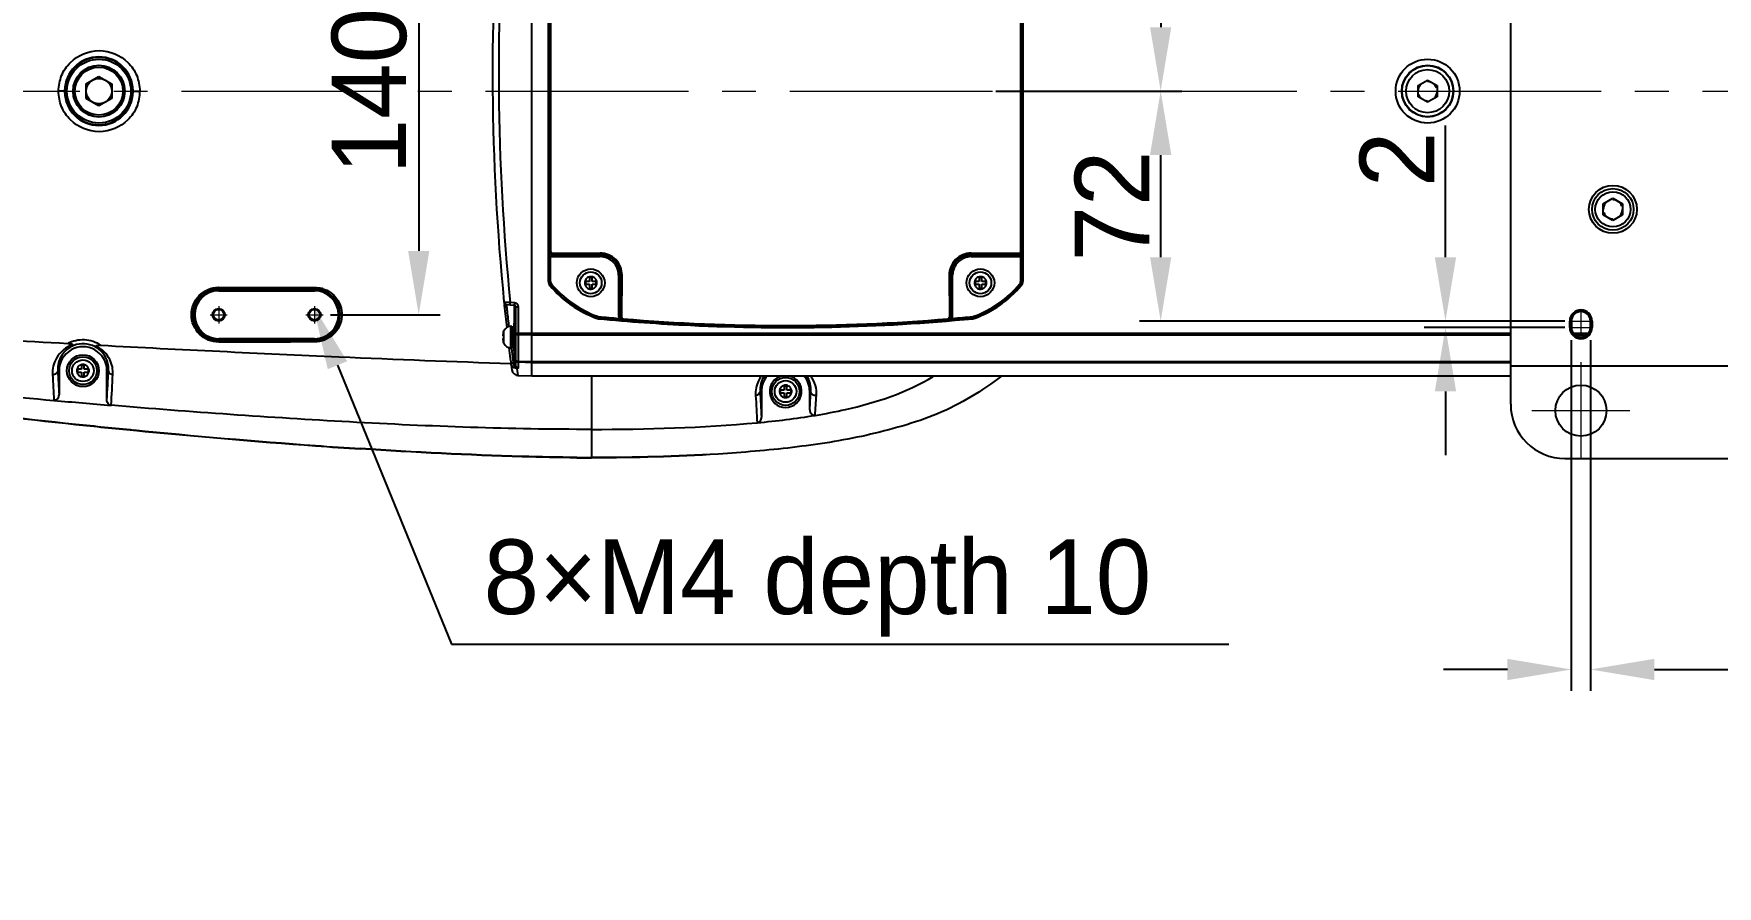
# Model space of a CAD drawing. Header units: millimetres. Extents: x 4086 to 8300, y 123 to 1549.
# Drawn here: x 6761 to 6919.2, y 1192.8 to 1272.9 of the extents above; entities that cross this region are included whole.
import ezdxf
from ezdxf import colors
from ezdxf.entities.mleader import LeaderData, LeaderLine
from ezdxf.math import Vec2, Vec3

# ---------------------------------------------------------------- set-up
doc = ezdxf.new("R2010")
doc.units = ezdxf.units.MM
doc.linetypes.add('CENTER2', pattern=[28.575, 19.05, -3.175, 3.175, -3.175])
doc.layers.add('中心线层', color=7, linetype='CENTER2', lineweight=0)
doc.layers.add('轮廓实线层', color=7, linetype='Continuous', lineweight=30)
doc.layers.add('尺寸标注', color=7, linetype='Continuous')
doc.styles.add('思源黑', font='SourceHanSansCN-Normal.ttf')
doc.dimstyles.new('尺寸标注_3_10比例', dxfattribs={"dimtxt": 7, "dimasz": 6, "dimexe": 2, "dimexo": 1.5, "dimgap": 1, "dimtad": 1, "dimdec": 1, "dimlfac": 3.333333, "dimdsep": 46, "dimtxsty": '思源黑', "dimcen": 0.09, "dimadec": 0, "dimazin": 0, "dimtp": 0.01, "dimtm": 0.01, "dimtfac": 1, "dimtdec": 1, "dimtofl": 0, "dimtmove": 0, "dimatfit": 3, "dimfxl": 0, "dimtolj": 1, "dimarcsym": 0})

# ---------------------------------------------------------------- blocks, each defined once
blk = doc.blocks.new('*D2670')
at = {"layer": 'Defpoints', "color": 0}
for p in [(6787.39, 1288.51), (6787.39, 1246.51), (6797.18, 1246.51)]:
    blk.add_point(p, dxfattribs=at)
at = {"layer": '轮廓实线层', "color": 0, "lineweight": -2}
for p, q in [((6788.89, 1288.51), (6799.18, 1288.51)), ((6797.18, 1282.51), (6797.18, 1252.51)), ((6788.89, 1246.51), (6799.18, 1246.51))]:
    blk.add_line(p, q, dxfattribs=at)
at = {"layer": '轮廓实线层', "color": 0}
for points in [[(6798.18, 1282.51), (6796.18, 1282.51), (6797.18, 1288.51)], [(6796.18, 1252.51), (6798.18, 1252.51), (6797.18, 1246.51)]]:
    blk.add_solid(points, dxfattribs=at)
at = {"layer": '轮廓实线层', "color": 0, "insert": (6792.55, 1267.51), "char_height": 7, "attachment_point": 5, "rotation": 90, "style": '思源黑'}
blk.add_mtext('\\A1;140', dxfattribs=at)
blk = doc.blocks.new('*D2678')
at = {"layer": 'Defpoints', "color": 0}
for p in [(6905.44, 1245.61), (6907.24, 1245.61), (6907.24, 1213.2)]:
    blk.add_point(p, dxfattribs=at)
at = {"layer": '轮廓实线层', "color": 0, "lineweight": -2}
for p, q in [((6905.44, 1244.11), (6905.44, 1211.2)), ((6907.24, 1244.11), (6907.24, 1211.2)), ((6899.44, 1213.2), (6893.44, 1213.2)), ((6913.24, 1213.2), (7063.25, 1213.2))]:
    blk.add_line(p, q, dxfattribs=at)
at = {"layer": '轮廓实线层', "color": 0}
for points in [[(6899.44, 1212.2), (6899.44, 1214.2), (6905.44, 1213.2)], [(6913.24, 1214.2), (6913.24, 1212.2), (6907.24, 1213.2)]]:
    blk.add_solid(points, dxfattribs=at)
at = {"layer": '轮廓实线层', "color": 0, "insert": (6991.25, 1221.3), "char_height": 7, "attachment_point": 5, "style": '思源黑'}
blk.add_mtext('\\A1;\\A1;6{\\H0.7x;\\S+0.018^  0;}{\\C7;Penetration (locating hole})', dxfattribs=at)
blk = doc.blocks.new('*D2679')
at = {"layer": 'Defpoints', "color": 0}
for p in [(6893.62, 1245.31), (6906.34, 1245.91), (6906.34, 1245.31)]:
    blk.add_point(p, dxfattribs=at)
at = {"layer": '轮廓实线层', "color": 0, "lineweight": -2}
for p, q in [((6893.62, 1251.91), (6893.62, 1264.29)), ((6904.84, 1245.91), (6891.62, 1245.91)), ((6904.84, 1245.31), (6891.62, 1245.31)), ((6893.62, 1239.31), (6893.62, 1233.31))]:
    blk.add_line(p, q, dxfattribs=at)
at = {"layer": '轮廓实线层', "color": 0}
for points in [[(6892.62, 1251.91), (6894.62, 1251.91), (6893.62, 1245.91)], [(6894.62, 1239.31), (6892.62, 1239.31), (6893.62, 1245.31)]]:
    blk.add_solid(points, dxfattribs=at)
at = {"layer": '轮廓实线层', "color": 0, "insert": (6889.06, 1261.1), "char_height": 7, "attachment_point": 5, "rotation": 90, "style": '思源黑'}
blk.add_mtext('\\A1;2', dxfattribs=at)
blk = doc.blocks.new('*D2680')
at = {"layer": 'Defpoints', "color": 0}
for p in [(6849.88, 1267.51), (6866.87, 1267.51), (6906.34, 1245.91)]:
    blk.add_point(p, dxfattribs=at)
at = {"layer": '轮廓实线层', "color": 0, "lineweight": -2}
for p, q in [((6851.38, 1267.51), (6868.87, 1267.51)), ((6866.87, 1251.91), (6866.87, 1261.51)), ((6904.84, 1245.91), (6864.87, 1245.91))]:
    blk.add_line(p, q, dxfattribs=at)
at = {"layer": '轮廓实线层', "color": 0}
for points in [[(6867.87, 1261.51), (6865.87, 1261.51), (6866.87, 1267.51)], [(6865.87, 1251.91), (6867.87, 1251.91), (6866.87, 1245.91)]]:
    blk.add_solid(points, dxfattribs=at)
at = {"layer": '轮廓实线层', "color": 0, "insert": (6862.3, 1256.71), "char_height": 7, "attachment_point": 5, "rotation": 90, "style": '思源黑'}
blk.add_mtext('\\A1;72', dxfattribs=at)
blk = doc.blocks.new('*D2681')
at = {"layer": 'Defpoints', "color": 0}
for p in [(6906.34, 1289.41), (6849.88, 1267.51), (6866.87, 1267.51)]:
    blk.add_point(p, dxfattribs=at)
at = {"layer": '轮廓实线层', "color": 0, "lineweight": -2}
for p, q in [((6866.87, 1289.41), (6866.87, 1327.16)), ((6904.84, 1289.41), (6864.87, 1289.41)), ((6866.87, 1283.41), (6866.87, 1273.51)), ((6851.38, 1267.51), (6868.87, 1267.51))]:
    blk.add_line(p, q, dxfattribs=at)
at = {"layer": '轮廓实线层', "color": 0}
for points in [[(6867.87, 1283.41), (6865.87, 1283.41), (6866.87, 1289.41)], [(6865.87, 1273.51), (6867.87, 1273.51), (6866.87, 1267.51)]]:
    blk.add_solid(points, dxfattribs=at)
at = {"layer": '轮廓实线层', "color": 0, "insert": (6859.91, 1313.29), "char_height": 7, "attachment_point": 5, "rotation": 90, "style": '思源黑'}
blk.add_mtext('\\A1;73{\\A1;{\\H0.7x;\\S+0.02^  0;}}', dxfattribs=at)

msp = doc.modelspace()

# ---------------------------------------------------------------- linework, layer by layer
for p, q in [((6899.744, 1238.108), (6899.744, 1296.908)), ((6807.794, 1240.767), (6807.794, 1294.248)), ((6809.369, 1249.643), (6809.369, 1285.372)), ((6853.919, 1285.372), (6853.919, 1249.643)), ((6809.586, 1252.415), (6809.586, 1282.6)), ((6853.702, 1282.6), (6853.702, 1252.415)), ((6765.944, 1268.201), (6767.144, 1268.893)), ((6767.144, 1268.893), (6768.344, 1268.201)), ((6891.044, 1268.027), (6891.944, 1268.547)), ((6891.944, 1268.547), (6892.844, 1268.027)), ((6763.92, 1267.508), (6763.351, 1267.508)), ((6765.944, 1266.815), (6765.944, 1268.201)), ((6767.144, 1266.122), (6765.944, 1266.815)), ((6768.344, 1266.815), (6767.144, 1266.122)), ((6768.344, 1268.201), (6768.344, 1266.815)), ((6770.355, 1267.508), (6770.979, 1267.508)), ((6891.044, 1266.988), (6891.044, 1268.027)), ((6891.944, 1266.468), (6891.044, 1266.988)), ((6892.844, 1266.988), (6891.944, 1266.468)), ((6892.844, 1268.027), (6892.844, 1266.988)), ((6908.444, 1256.927), (6909.344, 1257.447)), ((6909.344, 1257.447), (6910.244, 1256.927)), ((6908.444, 1255.888), (6908.444, 1256.927)), ((6909.344, 1255.368), (6908.444, 1255.888)), ((6910.244, 1255.888), (6909.344, 1255.368)), ((6910.244, 1256.927), (6910.244, 1255.888)), ((6809.416, 1251.941), (6809.416, 1249.643)), ((6809.572, 1251.941), (6809.416, 1251.941)), ((6809.426, 1252.396), (6809.436, 1252.422)), ((6809.572, 1251.941), (6814.226, 1251.965)), ((6809.572, 1249.643), (6809.572, 1251.941)), ((6809.727, 1252.097), (6814.225, 1252.12)), ((6814.224, 1252.288), (6809.736, 1252.264)), ((6809.737, 1252.122), (6809.736, 1252.264)), ((6814.225, 1252.145), (6809.737, 1252.122)), ((6814.226, 1251.965), (6814.224, 1252.288)), ((6849.061, 1251.965), (6849.063, 1252.288)), ((6849.061, 1251.965), (6853.716, 1251.941)), ((6853.551, 1252.122), (6849.062, 1252.145)), ((6849.062, 1252.12), (6853.561, 1252.097)), ((6853.552, 1252.264), (6849.063, 1252.288)), ((6853.551, 1252.122), (6853.552, 1252.264)), ((6853.569, 1252.093), (6853.561, 1252.097)), ((6853.716, 1251.941), (6853.716, 1249.643)), ((6853.872, 1251.941), (6853.716, 1251.941)), ((6853.862, 1252.396), (6853.852, 1252.422)), ((6853.864, 1252.387), (6853.862, 1252.396)), ((6853.872, 1249.643), (6853.872, 1251.941)), ((6809.572, 1249.643), (6809.369, 1249.643)), ((6809.507, 1249.26), (6809.663, 1249.39)), ((6812.834, 1249.635), (6812.834, 1249.38)), ((6813.216, 1249.635), (6812.834, 1249.635)), ((6812.834, 1249.38), (6813.216, 1249.38)), ((6813.216, 1250.018), (6813.216, 1249.635)), ((6813.471, 1250.018), (6813.216, 1250.018)), ((6813.216, 1249.38), (6813.216, 1248.998)), ((6813.471, 1249.635), (6813.471, 1250.018)), ((6813.854, 1249.635), (6813.471, 1249.635)), ((6813.471, 1248.998), (6813.471, 1249.38)), ((6813.471, 1249.38), (6813.854, 1249.38)), ((6813.854, 1249.38), (6813.854, 1249.635)), ((6815.96, 1250.24), (6815.96, 1246.846)), ((6815.96, 1250.24), (6816.131, 1250.24)), ((6816.115, 1246.846), (6816.115, 1250.24)), ((6816.262, 1246.278), (6816.281, 1250.232)), ((6847.006, 1250.232), (6847.025, 1246.278)), ((6847.156, 1250.24), (6847.327, 1250.24)), ((6847.172, 1250.24), (6847.172, 1246.846)), ((6847.327, 1246.846), (6847.327, 1250.24)), ((6849.434, 1249.635), (6849.434, 1249.38)), ((6849.816, 1249.635), (6849.434, 1249.635)), ((6849.434, 1249.38), (6849.816, 1249.38)), ((6849.816, 1250.018), (6849.816, 1249.635)), ((6850.071, 1250.018), (6849.816, 1250.018)), ((6849.816, 1249.38), (6849.816, 1248.998)), ((6850.071, 1249.635), (6850.071, 1250.018)), ((6850.454, 1249.635), (6850.071, 1249.635)), ((6850.071, 1248.998), (6850.071, 1249.38)), ((6850.071, 1249.38), (6850.454, 1249.38)), ((6850.454, 1249.38), (6850.454, 1249.635)), ((6853.781, 1249.26), (6853.624, 1249.39)), ((6853.919, 1249.643), (6853.716, 1249.643)), ((6778.394, 1248.763), (6778.394, 1248.913)), ((6778.394, 1248.913), (6787.394, 1248.913)), ((6778.394, 1248.763), (6787.394, 1248.763)), ((6787.394, 1248.913), (6787.394, 1248.763)), ((6805.192, 1247.698), (6805.189, 1247.728)), ((6813.216, 1248.998), (6813.471, 1248.998)), ((6849.816, 1248.998), (6850.071, 1248.998)), ((6805.365, 1247.697), (6805.553, 1247.694)), ((6805.41, 1247.483), (6806.157, 1247.418)), ((6805.41, 1247.483), (6805.424, 1247.363)), ((6805.424, 1247.363), (6805.44, 1247.216)), ((6805.553, 1247.694), (6805.775, 1247.691)), ((6805.775, 1247.691), (6806.169, 1247.657)), ((6806.157, 1247.418), (6806.157, 1245.713)), ((6806.294, 1241.746), (6806.294, 1247.268)), ((6806.294, 1247.268), (6806.525, 1247.268)), ((6806.525, 1247.268), (6806.525, 1241.509)), ((6813.911, 1246.174), (6813.979, 1246.365)), ((6814.075, 1246.344), (6814.056, 1246.141)), ((6816.115, 1246.846), (6815.96, 1246.846)), ((6815.962, 1246.285), (6816.115, 1246.286)), ((6815.977, 1246.171), (6816.125, 1246.21)), ((6847.162, 1246.21), (6847.31, 1246.17)), ((6847.327, 1246.846), (6847.172, 1246.846)), ((6847.325, 1246.285), (6847.172, 1246.286)), ((6849.232, 1246.141), (6849.212, 1246.344)), ((6849.377, 1246.174), (6849.308, 1246.365)), ((6805.15, 1244.918), (6805.176, 1244.985)), ((6805.156, 1244.918), (6805.151, 1244.918)), ((6805.176, 1244.981), (6805.176, 1244.985)), ((6805.176, 1243.831), (6805.176, 1244.981)), ((6805.841, 1243.388), (6805.841, 1245.428)), ((6805.841, 1245.428), (6805.931, 1245.428)), ((6805.931, 1245.428), (6805.931, 1243.388)), ((6805.931, 1245.192), (6806.144, 1245.192)), ((6806.144, 1245.713), (6806.294, 1245.713)), ((6806.144, 1243.103), (6806.144, 1245.712)), ((6899.744, 1244.76), (6806.294, 1244.76)), ((6807.794, 1244.606), (6806.525, 1244.629)), ((6899.744, 1244.606), (6807.794, 1244.606)), ((6816.365, 1245.981), (6816.386, 1245.988)), ((6846.901, 1245.988), (6846.922, 1245.981)), ((6905.294, 1245.308), (6905.294, 1245.908)), ((6905.444, 1245.908), (6905.444, 1245.308)), ((6907.039, 1244.76), (6905.649, 1244.76)), ((6906.884, 1244.606), (6905.804, 1244.606)), ((6907.244, 1245.308), (6907.244, 1245.908)), ((6907.394, 1245.908), (6907.394, 1245.308)), ((6778.394, 1244.076), (6778.394, 1244.253)), ((6787.394, 1244.253), (6778.394, 1244.253)), ((6778.394, 1244.103), (6787.394, 1244.103)), ((6787.394, 1244.253), (6787.394, 1244.103)), ((6805.156, 1244.535), (6805.072, 1244.535)), ((6805.072, 1244.28), (6805.156, 1244.28)), ((6805.176, 1243.831), (6805.15, 1243.898)), ((6805.15, 1243.898), (6805.156, 1243.898)), ((6805.841, 1243.388), (6805.931, 1243.388)), ((6805.884, 1243.393), (6805.921, 1243.077)), ((6805.931, 1243.623), (6806.144, 1243.623)), ((6806.144, 1243.103), (6806.294, 1243.103)), ((6806.157, 1243.103), (6806.157, 1241.799)), ((6765.517, 1241.768), (6765.517, 1241.385)), ((6765.772, 1241.768), (6765.517, 1241.768)), ((6765.772, 1241.385), (6765.772, 1241.768)), ((6805.835, 1241.982), (6805.917, 1241.336)), ((6806.326, 1241.628), (6806.294, 1241.746)), ((6806.407, 1241.473), (6806.492, 1240.813)), ((6807.794, 1242.094), (6806.525, 1242.124)), ((6807.794, 1242.006), (6806.525, 1242.05)), ((6899.744, 1242.094), (6807.794, 1242.094)), ((6899.744, 1242.006), (6807.794, 1242.006)), ((6899.744, 1241.708), (6987.344, 1241.708)), ((6763.276, 1241.258), (6763.401, 1241.258)), ((6763.401, 1241.258), (6763.401, 1238.999)), ((6765.134, 1241.385), (6765.134, 1241.13)), ((6765.517, 1241.385), (6765.134, 1241.385)), ((6765.134, 1241.13), (6765.517, 1241.13)), ((6765.517, 1241.13), (6765.517, 1240.748)), ((6765.517, 1240.748), (6765.772, 1240.748)), ((6766.154, 1241.385), (6765.772, 1241.385)), ((6765.772, 1240.748), (6765.772, 1241.13)), ((6765.772, 1241.13), (6766.154, 1241.13)), ((6766.154, 1241.13), (6766.154, 1241.385)), ((6767.894, 1238.514), (6767.894, 1241.258)), ((6767.894, 1241.258), (6768.042, 1241.258)), ((6806.491, 1240.813), (6807.794, 1240.767)), ((6807.794, 1240.767), (6899.744, 1240.767)), ((6813.424, 1240.759), (6813.408, 1235.747)), ((6829.24, 1239.308), (6829.373, 1239.308)), ((6829.373, 1239.308), (6829.373, 1236.881)), ((6831.134, 1239.435), (6831.134, 1239.18)), ((6831.517, 1239.435), (6831.134, 1239.435)), ((6831.134, 1239.18), (6831.517, 1239.18)), ((6831.517, 1239.818), (6831.517, 1239.435)), ((6831.772, 1239.818), (6831.517, 1239.818)), ((6831.517, 1239.18), (6831.517, 1238.798)), ((6831.517, 1238.798), (6831.772, 1238.798)), ((6831.772, 1239.435), (6831.772, 1239.818)), ((6832.154, 1239.435), (6831.772, 1239.435)), ((6831.772, 1238.798), (6831.772, 1239.18)), ((6831.772, 1239.18), (6832.154, 1239.18)), ((6832.154, 1239.18), (6832.154, 1239.435)), ((6833.91, 1237.58), (6833.91, 1239.308)), ((6833.91, 1239.308), (6834.01, 1239.308)), ((6813.413, 1235.747), (6813.413, 1233.103)), ((6813.565, 1233.071), (6813.412, 1233.071)), ((6813.565, 1233.102), (6813.413, 1233.103)), ((6813.564, 1233.074), (6813.564, 1233.102)), ((6904.844, 1233.008), (6984.344, 1233.008))]:
    msp.add_line(p, q)
for points in [[(6815.962, 1246.285), (6815.964, 1246.246), (6815.969, 1246.208), (6815.977, 1246.171)], [(6816.055, 1246.088), (6816.026, 1246.111), (6815.999, 1246.14), (6815.977, 1246.171)], [(6847.162, 1246.21), (6847.15, 1246.174), (6847.134, 1246.139), (6847.114, 1246.106)], [(6847.31, 1246.17), (6847.318, 1246.208), (6847.323, 1246.246), (6847.325, 1246.285)], [(6805.917, 1241.336), (6805.987, 1241.123), (6806.133, 1240.948)], [(6806.133, 1240.948), (6806.333, 1240.84), (6806.492, 1240.813)]]:
    msp.add_lwpolyline(points)
for centre, radius in [((6767.144, 1267.508), 3), ((6767.144, 1267.508), 2.43), ((6891.944, 1267.508), 3), ((6891.944, 1267.508), 2.43), ((6891.944, 1267.508), 2.4), ((6767.144, 1267.508), 2.25), ((6767.144, 1267.508), 1.2), ((6891.944, 1267.508), 2.025), ((6909.344, 1256.408), 2.25), ((6909.344, 1256.408), 1.95), ((6909.344, 1256.408), 1.65), ((6813.344, 1249.508), 1.305), ((6813.344, 1249.508), 1.02), ((6849.944, 1249.508), 1.305), ((6849.944, 1249.508), 1.02), ((6778.394, 1246.508), 0.585), ((6778.394, 1246.508), 0.495), ((6787.394, 1246.508), 0.585), ((6787.394, 1246.508), 0.495), ((6765.644, 1241.258), 1.5), ((6765.644, 1241.258), 1.305), ((6765.644, 1241.258), 1.02), ((6831.644, 1239.308), 1.305), ((6831.644, 1239.308), 1.02), ((6906.344, 1237.508), 2.4)]:
    msp.add_circle(centre, radius)
for centre, radius, start, end in [((7022.893, 1269.389), 218.778, 175.22256, 185.68199), ((7023.322, 1269.392), 218.627, 175.30333, 185.69661), ((-3150.967, 1267.508), 9960.414, 359.9132208, 0.0867803), ((16814.238, 1267.508), 9960.398, 179.9132195, 180.0867794), ((6767.138, 1267.508), 3.218, 0.95159, 179.06113), ((6767.144, 1267.508), 3.16, 0, 359.22375), ((6767.144, 1267.508), 2.4, 180, 179.30144), ((6891.944, 1267.508), 0.9, 69.9997, 90), ((6891.944, 1267.508), 0.9, 19.99763, 60), ((6767.091, 1267.508), 3.171, 179.04399, 181.00873), ((6767.138, 1267.508), 3.218, 180.98455, 359.0925), ((6767.184, 1267.507), 3.171, 359.07575, 0.97524), ((6891.944, 1267.508), 0.9, 139.99763, 180), ((6891.944, 1267.508), 0.9, 199.99763, 240), ((6891.944, 1267.508), 0.9, 319.99763, 0), ((6891.944, 1267.508), 0.9, 249.9997, 270), ((6909.344, 1256.408), 0.9, 69.9997, 90), ((6909.344, 1256.408), 0.9, 139.99763, 180), ((6909.344, 1256.408), 0.9, 199.99763, 240), ((6909.344, 1256.408), 0.9, 19.99763, 60), ((6909.344, 1256.408), 0.9, 319.99763, 0), ((6909.344, 1256.408), 0.9, 249.9997, 270), ((6823.082, 1252.001), 13.666, 179.30647, 179.6784), ((6827.526, 1251.976), 18.11, 179.67818, 180.11096), ((6809.734, 1252.419), 0.296, 229.81525, 240.23218), ((6809.592, 1255.689), 3.273, 269.17025, 269.90003), ((6814.234, 1250.241), 2.047, 359.74607, 90.29276), ((6814.235, 1250.248), 1.897, 359.73945, 90.30573), ((6814.235, 1250.24), 1.881, 0, 90.29687), ((6814.235, 1250.24), 1.725, 0, 90.29687), ((6849.053, 1250.241), 2.047, 89.70741, 180.25376), ((6849.052, 1250.248), 1.897, 89.69428, 180.26054), ((6849.053, 1250.24), 1.881, 89.70313, 180), ((6849.053, 1250.24), 1.725, 89.70313, 180), ((6853.552, 1252.415), 0.293, 269.82294, 310.15692), ((6853.696, 1255.688), 3.273, 270.09994, 270.82785), ((6841.797, 1252.021), 12.074, 0.37594, 0.6609), ((6830.019, 1251.959), 23.853, 359.95616, 0.33903), ((6809.969, 1249.643), 0.6, 180, 219.6964), ((6809.969, 1249.643), 0.553, 180, 219.6964), ((6809.969, 1249.643), 0.397, 179.9996, 219.6964), ((6817.358, 1255.777), 10, 219.6964, 250.25485), ((6813.343, 1249.509), 0.576, 115.18007, 129.02915), ((6813.343, 1249.502), 0.583, 67.94386, 76.10103), ((6813.343, 1249.507), 0.578, 6.5115, 37.09381), ((6845.93, 1255.777), 10, 289.74515, 320.3036), ((6849.943, 1249.509), 0.576, 115.18007, 129.02915), ((6849.943, 1249.502), 0.583, 67.94386, 76.10103), ((6849.943, 1249.507), 0.578, 6.5115, 37.09381), ((6853.319, 1249.643), 0.397, 320.3036, 0.00039), ((6853.319, 1249.643), 0.553, 320.3036, 0), ((6853.319, 1249.643), 0.6, 320.3036, 0), ((6778.391, 1246.498), 2.422, 89.94467, 270.05691), ((6778.394, 1246.508), 2.405, 90, 270), ((6778.394, 1246.508), 2.255, 90, 270), ((6778.412, 1246.368), 2.715, 90.28474, 90.92151), ((6787.394, 1246.509), 2.404, 270, 89.9971), ((6787.391, 1246.498), 2.414, 270.06025, 75.08261), ((6787.394, 1246.508), 2.255, 270, 90), ((6787.51, 1246.77), 2.283, 73.31107, 76.60757), ((6817.358, 1255.777), 10.203, 219.6964, 250.25485), ((6817.358, 1255.777), 10.156, 219.6964, 250.25485), ((6813.328, 1249.494), 0.556, 215.38556, 222.48001), ((6845.93, 1255.777), 10.156, 289.74515, 320.3036), ((6845.93, 1255.777), 10.203, 289.74515, 320.3036), ((6849.928, 1249.494), 0.556, 215.38556, 222.48001), ((6787.403, 1246.514), 2.555, 356.8685, 0.15437), ((6805.431, 1247.722), 0.24, 185.68978, 265), ((7022.893, 1269.389), 218.778, 185.69856, 185.76738), ((7027.583, 1269.806), 223.487, 185.75312, 186.29768), ((6986.906, 1267.353), 182.58, 186.33211, 186.44894), ((6986.543, 1267.314), 182.215, 186.44965, 186.90532), ((6806.144, 1247.268), 0.15, 0, 85), ((6806.142, 1247.268), 0.384, 0.04309, 8.52344), ((6814.114, 1246.739), 0.6, 250.25485, 264.47507), ((6814.114, 1246.739), 0.553, 250.25485, 264.47507), ((6814.114, 1246.739), 0.397, 250.25485, 264.47507), ((6830.327, 1414.429), 169.025, 264.47752, 265.26192), ((6830.327, 1414.429), 168.869, 264.47752, 265.12553), ((6896.769, 1246.84), 80.809, 179.99572, 180.3934), ((6983.763, 1246.396), 167.648, 179.84623, 180.03755), ((6816.412, 1246.287), 0.298, 180.24734, 194.9371), ((6832.947, 1414.588), 169.185, 274.73824, 275.52212), ((6846.875, 1246.287), 0.297, 345.02351, 359.76514), ((6679.418, 1246.396), 167.754, 359.96249, 0.15372), ((6832.947, 1414.588), 169.029, 274.8745, 275.52212), ((6766.519, 1246.84), 80.809, 359.60656, 0.00429), ((6849.174, 1246.739), 0.397, 275.52493, 289.74515), ((6849.174, 1246.739), 0.553, 275.52493, 289.74515), ((6849.174, 1246.739), 0.6, 275.52493, 289.74515), ((6906.344, 1245.908), 1.05, 0, 180), ((6906.344, 1245.908), 0.9, 0, 180), ((6831.869, 2477.255), 1235.288, 265.713196, 266.860335), ((6806.561, 1244.408), 1.495, 160.04787, 175.10622), ((6805.841, 1244.708), 0.72, 90, 157.38014), ((6831.644, 1430.103), 184.746, 265.26272, 274.73708), ((6831.644, 1430.017), 184.52, 265.26076, 274.73903), ((6906.344, 1245.308), 1.05, 180, 0), ((6906.344, 1245.308), 0.9, 180, 0), ((6765.656, 1241.412), 2.385, 111.27684, 183.70986), ((6765.648, 1241.258), 2.247, 359.99811, 180.00189), ((6765.656, 1241.406), 2.391, 356.44388, 62.42357), ((6806.561, 1244.408), 1.495, 184.89378, 199.95213), ((6806.561, 1244.408), 1.411, 174.81427, 185.18573), ((6805.841, 1244.108), 0.72, 202.61986, 270), ((7027.583, 1269.806), 223.487, 186.77961, 187.3189), ((7027.544, 1269.804), 223.228, 186.87656, 187.15196), ((6765.627, 1241.253), 0.594, 34.97126, 41.6162), ((6806.409, 1242.038), 0.571, 225.50071, 235.6541), ((6806.406, 1242.052), 0.355, 187.1948, 225.34521), ((6806.4, 1242.024), 0.555, 235.6461, 241.88666), ((6808.679, 1239.333), 3.527, 135.64077, 137.11128), ((7835.599, 1299.071), 1074.392, 183.104729, 183.233635), ((7838.501, 1299.589), 1076.806, 183.105256, 183.22561), ((6765.645, 1241.259), 0.578, 186.53968, 217.11165), ((6765.645, 1241.263), 0.583, 247.94939, 256.10169), ((6765.646, 1241.255), 0.574, 295.14673, 309.03559), ((5771.646, 1293.549), 997.767, 356.838077, 356.995837), ((5771.735, 1293.197), 998.09, 356.830037, 356.995623), ((6831.638, 1239.457), 2.402, 146.93397, 183.56889), ((6831.644, 1239.308), 1.5, 102.06576, 78.1173), ((6831.619, 1239.47), 2.396, 356.12504, 32.80138), ((6852.721, 2252.07), 1017.574, 264.937082, 265.240801), ((7528.149, 1276.058), 700.306, 183.038778, 183.248749), ((7531.352, 1276.591), 703.101, 183.039655, 183.237683), ((6831.645, 1239.309), 0.578, 186.53968, 217.11165), ((6831.645, 1239.313), 0.583, 247.94939, 256.10169), ((6831.646, 1239.305), 0.574, 295.14673, 309.03559), ((6831.627, 1239.303), 0.594, 34.97126, 41.6162), ((5985.624, 1287.649), 849.762, 356.622063, 356.73877), ((5988.852, 1287.119), 847.048, 356.612059, 356.738475), ((6853.173, 2071.813), 840.241, 262.923097, 263.972681), ((6852.489, 2066.09), 834.451, 262.921303, 263.978137), ((6904.844, 1238.108), 5.1, 180, 270), ((6843.577, 1982.26), 750.176, 263.983341, 264.402619), ((6843.732, 1984.161), 752.056, 263.986783, 264.404998), ((6836.36, 1906.706), 674.277, 264.386777, 265.843586), ((6836.127, 1904.65), 672.182, 264.389358, 265.850648), ((6828.913, 1806.165), 573.461, 265.857627, 266.281539), ((6829.039, 1808.796), 576.067, 265.863975, 266.285949), ((6813.946, 1464.177), 231.076, 269.52201, 269.86785), ((6814.012, 1463.865), 230.794, 269.50498, 269.85108)]:
    msp.add_arc(centre, radius, start, end)
for points, knots in [([(6763.351, 1267.508), (6763.37, 1268.004), (6763.541, 1269.008), (6764.667, 1270.679), (6767.163, 1271.744), (6769.667, 1270.68), (6770.783, 1269.008), (6770.973, 1268.004), (6770.979, 1267.508)], [0, 0, 0, 0, 0.1262986, 0.252559, 0.4999151, 0.7474203, 0.8736937, 1, 1, 1, 1]), ([(6770.979, 1267.508), (6770.962, 1267.012), (6770.789, 1266.007), (6769.664, 1264.336), (6767.167, 1263.272), (6764.664, 1264.335), (6763.547, 1266.007), (6763.36, 1267.011), (6763.351, 1267.508)], [0, 0, 0, 0, 0.1263038, 0.2525654, 0.4999243, 0.7474161, 0.8736925, 1, 1, 1, 1]), ([(6809.426, 1252.396), (6809.422, 1252.388), (6809.426, 1252.309), (6809.418, 1252.235), (6809.417, 1252.166)], [0, 0, 0, 0, 0.1099398, 1, 1, 1, 1]), ([(6809.436, 1252.422), (6809.442, 1252.414), (6809.487, 1252.424), (6809.518, 1252.416), (6809.544, 1252.416)], [0, 0, 0, 0, 0.285114, 1, 1, 1, 1]), ([(6809.576, 1251.968), (6809.575, 1251.963), (6809.573, 1251.954), (6809.572, 1251.945), (6809.572, 1251.941)], [0, 0, 0, 0, 0.4994284, 1, 1, 1, 1]), ([(6809.727, 1252.097), (6809.72, 1252.091), (6809.653, 1252.076), (6809.593, 1252.022), (6809.576, 1251.968)], [0, 0, 0, 0, 0.1400856, 1, 1, 1, 1]), ([(6809.662, 1252.284), (6809.673, 1252.278), (6809.697, 1252.268), (6809.723, 1252.264), (6809.736, 1252.264)], [0, 0, 0, 0, 0.5002595, 1, 1, 1, 1]), ([(6853.656, 1252.045), (6853.641, 1252.057), (6853.613, 1252.075), (6853.582, 1252.088), (6853.569, 1252.093)], [0, 0, 0, 0, 0.5688053, 1, 1, 1, 1]), ([(6853.716, 1251.941), (6853.716, 1251.962), (6853.699, 1252.002), (6853.671, 1252.032), (6853.656, 1252.045)], [0, 0, 0, 0, 0.5116812, 1, 1, 1, 1]), ([(6853.682, 1252.34), (6853.688, 1252.351), (6853.698, 1252.376), (6853.702, 1252.402), (6853.702, 1252.415)], [0, 0, 0, 0, 0.5000184, 1, 1, 1, 1]), ([(6853.852, 1252.422), (6853.845, 1252.414), (6853.801, 1252.424), (6853.769, 1252.416), (6853.743, 1252.416)], [0, 0, 0, 0, 0.2851526, 1, 1, 1, 1]), ([(6853.871, 1252.16), (6853.871, 1252.184), (6853.869, 1252.26), (6853.869, 1252.336), (6853.864, 1252.387)], [0, 0, 0, 0, 0.3128, 1, 1, 1, 1]), ([(6816.131, 1250.24), (6816.136, 1250.237), (6816.188, 1250.237), (6816.236, 1250.232), (6816.281, 1250.232)], [0, 0, 0, 0, 0.0989257, 1, 1, 1, 1]), ([(6847.156, 1250.24), (6847.151, 1250.237), (6847.099, 1250.237), (6847.051, 1250.232), (6847.006, 1250.232)], [0, 0, 0, 0, 0.0989263, 1, 1, 1, 1]), ([(6778.399, 1243.944), (6778.065, 1243.961), (6777.388, 1244.068), (6776.263, 1244.826), (6775.547, 1246.497), (6776.36, 1248.511), (6777.714, 1249.072), (6778.368, 1249.083)], [0, 0, 0, 0, 0.1271461, 0.254158, 0.5026113, 0.7509465, 1, 1, 1, 1]), ([(6778.394, 1248.921), (6778.405, 1248.934), (6778.388, 1248.997), (6778.399, 1249.046), (6778.399, 1249.083)], [0, 0, 0, 0, 0.3099421, 1, 1, 1, 1]), ([(6787.394, 1248.913), (6787.408, 1248.922), (6787.383, 1248.992), (6787.397, 1249.037), (6787.397, 1249.075)], [0, 0, 0, 0, 0.3011255, 1, 1, 1, 1]), ([(6788.165, 1248.957), (6788.674, 1248.804), (6789.604, 1248.135), (6789.956, 1247.05), (6789.958, 1246.521)], [0, 0, 0, 0, 0.5004834, 1, 1, 1, 1]), ([(6813.267, 1248.923), (6813.28, 1248.922), (6813.306, 1248.921), (6813.332, 1248.926), (6813.344, 1248.931)], [0, 0, 0, 0, 0.5019224, 1, 1, 1, 1]), ([(6813.344, 1248.931), (6813.356, 1248.927), (6813.381, 1248.923), (6813.406, 1248.927), (6813.418, 1248.93)], [0, 0, 0, 0, 0.493059, 1, 1, 1, 1]), ([(6813.574, 1248.985), (6813.589, 1248.99), (6813.618, 1249.002), (6813.645, 1249.017), (6813.659, 1249.024)], [0, 0, 0, 0, 0.5023526, 1, 1, 1, 1]), ([(6813.659, 1249.024), (6813.669, 1249.031), (6813.69, 1249.044), (6813.709, 1249.059), (6813.718, 1249.067)], [0, 0, 0, 0, 0.4971023, 1, 1, 1, 1]), ([(6849.867, 1248.923), (6849.88, 1248.922), (6849.906, 1248.921), (6849.932, 1248.926), (6849.944, 1248.931)], [0, 0, 0, 0, 0.5019224, 1, 1, 1, 1]), ([(6849.944, 1248.931), (6849.956, 1248.927), (6849.981, 1248.923), (6850.006, 1248.927), (6850.018, 1248.93)], [0, 0, 0, 0, 0.493059, 1, 1, 1, 1]), ([(6850.174, 1248.985), (6850.189, 1248.99), (6850.218, 1249.002), (6850.245, 1249.017), (6850.259, 1249.024)], [0, 0, 0, 0, 0.5023526, 1, 1, 1, 1]), ([(6850.259, 1249.024), (6850.269, 1249.031), (6850.29, 1249.044), (6850.309, 1249.059), (6850.318, 1249.067)], [0, 0, 0, 0, 0.4971023, 1, 1, 1, 1]), ([(6789.954, 1246.374), (6789.92, 1245.744), (6789.342, 1244.46), (6788.03, 1243.958), (6787.397, 1243.953)], [0, 0, 0, 0, 0.4991663, 1, 1, 1, 1]), ([(6805.192, 1247.698), (6805.194, 1247.683), (6805.284, 1247.719), (6805.323, 1247.697), (6805.365, 1247.697)], [0, 0, 0, 0, 0.2602007, 1, 1, 1, 1]), ([(6805.222, 1247.404), (6805.224, 1247.387), (6805.232, 1247.354), (6805.248, 1247.324), (6805.258, 1247.31)], [0, 0, 0, 0, 0.483394, 1, 1, 1, 1]), ([(6805.258, 1247.31), (6805.269, 1247.296), (6805.294, 1247.268), (6805.326, 1247.249), (6805.343, 1247.241)], [0, 0, 0, 0, 0.4922728, 1, 1, 1, 1]), ([(6805.343, 1247.241), (6805.358, 1247.233), (6805.39, 1247.222), (6805.423, 1247.217), (6805.44, 1247.216)], [0, 0, 0, 0, 0.5086754, 1, 1, 1, 1]), ([(6805.763, 1247.452), (6805.739, 1247.454), (6805.79, 1247.581), (6805.77, 1247.635), (6805.775, 1247.691)], [0, 0, 0, 0, 0.2934177, 1, 1, 1, 1]), ([(6806.169, 1247.657), (6806.165, 1247.601), (6806.184, 1247.547), (6806.134, 1247.42), (6806.157, 1247.418)], [0, 0, 0, 0, 0.706583, 1, 1, 1, 1]), ([(6806.478, 1247.454), (6806.489, 1247.434), (6806.507, 1247.392), (6806.518, 1247.348), (6806.521, 1247.325)], [0, 0, 0, 0, 0.5003346, 1, 1, 1, 1]), ([(6816.115, 1246.286), (6816.121, 1246.284), (6816.17, 1246.279), (6816.219, 1246.278), (6816.262, 1246.278)], [0, 0, 0, 0, 0.1271444, 1, 1, 1, 1]), ([(6816.125, 1246.21), (6816.13, 1246.191), (6816.143, 1246.155), (6816.162, 1246.121), (6816.173, 1246.106)], [0, 0, 0, 0, 0.5155357, 1, 1, 1, 1]), ([(6847.172, 1246.286), (6847.166, 1246.284), (6847.117, 1246.279), (6847.068, 1246.278), (6847.025, 1246.278)], [0, 0, 0, 0, 0.1271467, 1, 1, 1, 1]), ([(6847.31, 1246.17), (6847.3, 1246.155), (6847.277, 1246.124), (6847.248, 1246.099), (6847.232, 1246.088)], [0, 0, 0, 0, 0.4840579, 1, 1, 1, 1]), ([(6806.294, 1244.752), (6806.294, 1244.703), (6806.376, 1244.629), (6806.452, 1244.652), (6806.478, 1244.662)], [0, 0, 0, 0, 0.633043, 1, 1, 1, 1]), ([(6814.056, 1246.141), (6816.931, 1245.863), (6828.638, 1245.037), (6840.426, 1245.29), (6849.232, 1246.141)], [0, 0, 0, 0, 0.2461511, 1, 1, 1, 1]), ([(6816.173, 1246.106), (6816.161, 1246.116), (6816.114, 1246.113), (6816.077, 1246.099), (6816.055, 1246.088)], [0, 0, 0, 0, 0.3890495, 1, 1, 1, 1]), ([(6816.173, 1246.106), (6816.184, 1246.089), (6816.209, 1246.059), (6816.239, 1246.034), (6816.254, 1246.024)], [0, 0, 0, 0, 0.5245747, 1, 1, 1, 1]), ([(6816.254, 1246.024), (6816.245, 1246.028), (6816.221, 1246.031), (6816.199, 1246.025), (6816.188, 1246.02)], [0, 0, 0, 0, 0.4608701, 1, 1, 1, 1]), ([(6816.254, 1246.024), (6816.271, 1246.013), (6816.307, 1245.994), (6816.346, 1245.984), (6816.365, 1245.981)], [0, 0, 0, 0, 0.5127394, 1, 1, 1, 1]), ([(6816.386, 1245.988), (6816.387, 1245.992), (6816.389, 1246.039), (6816.395, 1246.086), (6816.399, 1246.128)], [0, 0, 0, 0, 0.0833696, 1, 1, 1, 1]), ([(6846.901, 1245.988), (6846.9, 1245.992), (6846.898, 1246.039), (6846.892, 1246.085), (6846.888, 1246.128)], [0, 0, 0, 0, 0.0836634, 1, 1, 1, 1]), ([(6846.922, 1245.981), (6846.941, 1245.984), (6846.98, 1245.994), (6847.016, 1246.013), (6847.033, 1246.024)], [0, 0, 0, 0, 0.4871801, 1, 1, 1, 1]), ([(6847.033, 1246.024), (6847.048, 1246.034), (6847.078, 1246.059), (6847.103, 1246.089), (6847.114, 1246.106)], [0, 0, 0, 0, 0.4754317, 1, 1, 1, 1]), ([(6847.033, 1246.024), (6847.042, 1246.028), (6847.066, 1246.031), (6847.088, 1246.025), (6847.099, 1246.02)], [0, 0, 0, 0, 0.4512711, 1, 1, 1, 1]), ([(6847.114, 1246.106), (6847.126, 1246.116), (6847.174, 1246.112), (6847.21, 1246.099), (6847.232, 1246.088)], [0, 0, 0, 0, 0.395081, 1, 1, 1, 1]), ([(6714.25, 1244.121), (6722.282, 1242.77), (6738.509, 1240.806), (6754.762, 1239.189), (6762.921, 1238.467)], [0, 0, 0, 0, 0.4985819, 1, 1, 1, 1]), ([(6764.665, 1243.708), (6764.044, 1243.486), (6763.041, 1242.641), (6762.757, 1241.411), (6762.787, 1240.88)], [0, 0, 0, 0, 0.553513, 1, 1, 1, 1]), ([(6764.213, 1243.821), (6764.688, 1244.072), (6765.795, 1244.336), (6766.877, 1243.961), (6767.318, 1243.651)], [0, 0, 0, 0, 0.4994834, 1, 1, 1, 1]), ([(6764.665, 1243.708), (6764.685, 1243.684), (6764.705, 1243.625), (6764.769, 1243.651), (6764.772, 1243.666)], [0, 0, 0, 0, 0.6590275, 1, 1, 1, 1]), ([(6766.875, 1243.588), (6766.855, 1243.567), (6766.836, 1243.511), (6766.783, 1243.542), (6766.783, 1243.555)], [0, 0, 0, 0, 0.6915662, 1, 1, 1, 1]), ([(6766.875, 1243.588), (6766.897, 1243.611), (6767.048, 1243.661), (6767.197, 1243.659), (6767.315, 1243.653)], [0, 0, 0, 0, 0.2153977, 1, 1, 1, 1]), ([(6768.457, 1240.885), (6768.484, 1241.367), (6768.26, 1242.488), (6767.42, 1243.322), (6766.875, 1243.588)], [0, 0, 0, 0, 0.4437178, 1, 1, 1, 1]), ([(6767.318, 1243.651), (6774.774, 1243.246), (6787.611, 1242.635), (6800.452, 1242.104), (6805.834, 1241.946)], [0, 0, 0, 0, 0.5810224, 1, 1, 1, 1]), ([(6778.394, 1244.076), (6778.403, 1244.066), (6778.39, 1244.015), (6778.398, 1243.975), (6778.399, 1243.944)], [0, 0, 0, 0, 0.2992445, 1, 1, 1, 1]), ([(6787.394, 1244.084), (6787.401, 1244.074), (6787.39, 1244.026), (6787.397, 1243.984), (6787.397, 1243.953)], [0, 0, 0, 0, 0.290173, 1, 1, 1, 1]), ([(6765.329, 1241.741), (6765.319, 1241.735), (6765.298, 1241.721), (6765.279, 1241.706), (6765.27, 1241.698)], [0, 0, 0, 0, 0.4971039, 1, 1, 1, 1]), ([(6765.414, 1241.781), (6765.399, 1241.775), (6765.37, 1241.763), (6765.343, 1241.749), (6765.329, 1241.741)], [0, 0, 0, 0, 0.5023533, 1, 1, 1, 1]), ([(6765.644, 1241.835), (6765.633, 1241.839), (6765.607, 1241.842), (6765.582, 1241.839), (6765.57, 1241.836)], [0, 0, 0, 0, 0.493074, 1, 1, 1, 1]), ([(6765.72, 1241.836), (6765.708, 1241.839), (6765.682, 1241.843), (6765.656, 1241.839), (6765.644, 1241.835)], [0, 0, 0, 0, 0.5074264, 1, 1, 1, 1]), ([(6805.835, 1241.982), (6805.833, 1242.003), (6805.957, 1241.975), (6806.001, 1242.005), (6806.052, 1242.012)], [0, 0, 0, 0, 0.2879225, 1, 1, 1, 1]), ([(6805.87, 1241.833), (6805.865, 1241.853), (6805.862, 1241.897), (6805.874, 1241.94), (6805.884, 1241.961)], [0, 0, 0, 0, 0.4732564, 1, 1, 1, 1]), ([(6806.009, 1241.63), (6806.011, 1241.644), (6806.048, 1241.677), (6806.073, 1241.711), (6806.094, 1241.734)], [0, 0, 0, 0, 0.3050922, 1, 1, 1, 1]), ([(6806.157, 1241.799), (6806.167, 1241.773), (6806.186, 1241.733), (6806.232, 1241.706), (6806.249, 1241.71)], [0, 0, 0, 0, 0.6227369, 1, 1, 1, 1]), ([(6806.249, 1241.71), (6806.261, 1241.713), (6806.28, 1241.719), (6806.294, 1241.738), (6806.294, 1241.746)], [0, 0, 0, 0, 0.6052364, 1, 1, 1, 1]), ([(6806.268, 1241.614), (6806.263, 1241.63), (6806.254, 1241.662), (6806.25, 1241.694), (6806.249, 1241.71)], [0, 0, 0, 0, 0.5099329, 1, 1, 1, 1]), ([(6806.525, 1242.124), (6806.471, 1242.126), (6806.402, 1242.131), (6806.309, 1242.197), (6806.34, 1242.241), (6806.356, 1242.255)], [0, 0, 0, 0, 0.5752021, 0.7760977, 1, 1, 1, 1]), ([(6806.525, 1241.509), (6806.525, 1241.499), (6806.479, 1241.469), (6806.435, 1241.479), (6806.399, 1241.479)], [0, 0, 0, 0, 0.205999, 1, 1, 1, 1]), ([(6763.276, 1241.258), (6763.274, 1241.153), (6763.143, 1240.932), (6762.905, 1240.873), (6762.787, 1240.88)], [0, 0, 0, 0, 0.4690024, 1, 1, 1, 1]), ([(6851.937, 1240.768), (6851.002, 1240.066), (6849.084, 1238.721), (6845.944, 1237.125), (6842.608, 1236.024), (6838.078, 1234.854), (6832.288, 1233.968), (6827.628, 1233.579), (6825.295, 1233.434)], [0, 0, 0, 0, 0.1250552, 0.2499489, 0.3750092, 0.4999602, 0.7500384, 1, 1, 1, 1]), ([(6829.361, 1240.77), (6829.257, 1240.628), (6828.925, 1240.072), (6828.793, 1239.402), (6828.821, 1238.933)], [0, 0, 0, 0, 0.27193, 1, 1, 1, 1]), ([(6831.414, 1239.831), (6831.399, 1239.825), (6831.37, 1239.813), (6831.343, 1239.799), (6831.329, 1239.791)], [0, 0, 0, 0, 0.5023533, 1, 1, 1, 1]), ([(6831.644, 1239.885), (6831.633, 1239.889), (6831.607, 1239.892), (6831.582, 1239.889), (6831.57, 1239.886)], [0, 0, 0, 0, 0.493074, 1, 1, 1, 1]), ([(6831.72, 1239.886), (6831.708, 1239.889), (6831.682, 1239.893), (6831.656, 1239.889), (6831.644, 1239.885)], [0, 0, 0, 0, 0.5074264, 1, 1, 1, 1]), ([(6833.968, 1240.769), (6834.167, 1240.5), (6834.474, 1239.904), (6834.527, 1239.244), (6834.524, 1238.927)], [0, 0, 0, 0, 0.5132206, 1, 1, 1, 1]), ([(6834.421, 1237.062), (6835.379, 1237.221), (6839.201, 1237.961), (6843.007, 1239.191), (6845.507, 1240.718)], [0, 0, 0, 0, 0.248986, 1, 1, 1, 1]), ([(6762.921, 1238.467), (6763.049, 1238.457), (6763.323, 1238.596), (6763.401, 1238.868), (6763.401, 1238.999)], [0, 0, 0, 0, 0.4954821, 1, 1, 1, 1]), ([(6768.295, 1238.005), (6768.18, 1238.014), (6767.956, 1238.157), (6767.894, 1238.398), (6767.894, 1238.514)], [0, 0, 0, 0, 0.4964614, 1, 1, 1, 1]), ([(6831.329, 1239.791), (6831.319, 1239.785), (6831.298, 1239.771), (6831.279, 1239.756), (6831.27, 1239.748)], [0, 0, 0, 0, 0.4971039, 1, 1, 1, 1]), ([(6834.524, 1238.927), (6834.402, 1238.914), (6834.151, 1238.968), (6834.012, 1239.198), (6834.01, 1239.308)], [0, 0, 0, 0, 0.5290501, 1, 1, 1, 1]), ([(6813.413, 1235.747), (6805.828, 1235.735), (6790.768, 1236.311), (6775.745, 1237.384), (6768.294, 1238.005)], [0, 0, 0, 0, 0.503572, 1, 1, 1, 1]), ([(6828.973, 1236.372), (6829.088, 1236.383), (6829.31, 1236.525), (6829.373, 1236.765), (6829.373, 1236.881)], [0, 0, 0, 0, 0.4967402, 1, 1, 1, 1]), ([(6833.91, 1237.58), (6833.91, 1237.445), (6833.996, 1237.162), (6834.291, 1237.041), (6834.421, 1237.062)], [0, 0, 0, 0, 0.5046578, 1, 1, 1, 1]), ([(6812.018, 1233.079), (6810.31, 1233.094), (6803.539, 1233.227), (6796.775, 1233.583), (6791.721, 1233.911)], [0, 0, 0, 0, 0.2521644, 1, 1, 1, 1]), ([(6812.018, 1233.11), (6810.3, 1233.124), (6803.53, 1233.256), (6796.766, 1233.612), (6791.723, 1233.939)], [0, 0, 0, 0, 0.2537275, 1, 1, 1, 1])]:
    msp.add_open_spline(points, degree=3, knots=knots)
for points in [[(6809.426, 1252.396), (6809.426, 1252.296), (6809.49, 1252.186), (6809.577, 1252.137)], [(6809.543, 1252.192), (6809.478, 1252.247), (6809.436, 1252.337), (6809.436, 1252.422)], [(6809.577, 1252.137), (6809.622, 1252.112), (6809.675, 1252.097), (6809.727, 1252.097)], [(6809.586, 1252.415), (6809.586, 1252.365), (6809.618, 1252.309), (6809.662, 1252.284)], [(6809.737, 1252.122), (6809.685, 1252.121), (6809.632, 1252.136), (6809.587, 1252.161)], [(6853.552, 1252.264), (6853.602, 1252.264), (6853.657, 1252.296), (6853.682, 1252.34)], [(6853.711, 1252.137), (6853.666, 1252.112), (6853.612, 1252.097), (6853.561, 1252.097)], [(6853.862, 1252.396), (6853.862, 1252.296), (6853.798, 1252.186), (6853.711, 1252.137)], [(6853.852, 1252.422), (6853.852, 1252.337), (6853.81, 1252.247), (6853.745, 1252.192)], [(6812.981, 1249.956), (6812.83, 1249.834), (6812.743, 1249.604), (6812.775, 1249.413)], [(6812.775, 1249.413), (6812.789, 1249.328), (6812.824, 1249.243), (6812.874, 1249.172)], [(6813.344, 1250.085), (6813.26, 1250.085), (6813.174, 1250.065), (6813.098, 1250.03)], [(6813.483, 1250.068), (6813.437, 1250.079), (6813.39, 1250.085), (6813.344, 1250.085)], [(6813.804, 1249.856), (6813.743, 1249.937), (6813.656, 1250.004), (6813.561, 1250.042)], [(6813.718, 1249.067), (6813.856, 1249.184), (6813.938, 1249.393), (6813.917, 1249.572)], [(6816.115, 1246.846), (6816.121, 1247.977), (6816.127, 1249.108), (6816.131, 1250.24)], [(6847.156, 1250.24), (6847.161, 1249.108), (6847.166, 1247.977), (6847.172, 1246.846)], [(6849.581, 1249.956), (6849.43, 1249.834), (6849.343, 1249.604), (6849.375, 1249.413)], [(6849.375, 1249.413), (6849.389, 1249.328), (6849.424, 1249.243), (6849.474, 1249.172)], [(6849.944, 1250.085), (6849.86, 1250.085), (6849.774, 1250.065), (6849.698, 1250.03)], [(6850.083, 1250.068), (6850.037, 1250.079), (6849.99, 1250.085), (6849.944, 1250.085)], [(6850.404, 1249.856), (6850.343, 1249.937), (6850.256, 1250.004), (6850.161, 1250.042)], [(6850.318, 1249.067), (6850.456, 1249.184), (6850.538, 1249.393), (6850.517, 1249.572)], [(6778.399, 1249.083), (6781.398, 1249.08), (6784.398, 1249.077), (6787.397, 1249.075)], [(6787.397, 1249.075), (6787.612, 1249.063), (6787.829, 1249.041), (6788.038, 1248.991)], [(6812.918, 1249.119), (6813.008, 1249.02), (6813.134, 1248.938), (6813.267, 1248.923)], [(6813.418, 1248.93), (6813.472, 1248.942), (6813.523, 1248.965), (6813.574, 1248.985)], [(6849.518, 1249.119), (6849.608, 1249.02), (6849.734, 1248.938), (6849.867, 1248.923)], [(6850.018, 1248.93), (6850.072, 1248.942), (6850.123, 1248.965), (6850.174, 1248.985)], [(6806.169, 1247.657), (6806.233, 1247.651), (6806.297, 1247.629), (6806.35, 1247.594)], [(6806.35, 1247.594), (6806.403, 1247.559), (6806.448, 1247.51), (6806.478, 1247.454)], [(6816.399, 1246.128), (6816.331, 1246.134), (6816.261, 1246.21), (6816.262, 1246.278)], [(6847.025, 1246.278), (6847.026, 1246.21), (6846.956, 1246.134), (6846.888, 1246.128)], [(6816.188, 1246.02), (6816.141, 1246.037), (6816.096, 1246.059), (6816.055, 1246.088)], [(6816.365, 1245.981), (6816.305, 1245.987), (6816.245, 1246), (6816.188, 1246.02)], [(6816.386, 1245.988), (6816.316, 1245.994), (6816.215, 1246.037), (6816.211, 1246.108)], [(6847.114, 1246.106), (6847.072, 1246.049), (6846.981, 1245.987), (6846.919, 1246.022)], [(6847.099, 1246.02), (6847.042, 1246), (6846.982, 1245.987), (6846.922, 1245.981)], [(6847.232, 1246.088), (6847.191, 1246.059), (6847.146, 1246.037), (6847.099, 1246.02)], [(6764.217, 1243.822), (6764.371, 1243.814), (6764.565, 1243.825), (6764.665, 1243.708)], [(6766.763, 1243.525), (6766.173, 1243.817), (6765.409, 1243.859), (6764.791, 1243.634)], [(6778.394, 1244.076), (6781.394, 1244.079), (6784.394, 1244.082), (6787.394, 1244.084)], [(6787.397, 1243.953), (6784.398, 1243.951), (6781.398, 1243.948), (6778.399, 1243.944)], [(6765.27, 1241.698), (6765.132, 1241.581), (6765.05, 1241.373), (6765.071, 1241.193)], [(6765.57, 1241.836), (6765.516, 1241.824), (6765.465, 1241.801), (6765.414, 1241.781)], [(6766.071, 1241.647), (6765.983, 1241.746), (6765.85, 1241.805), (6765.72, 1241.836)], [(6766.213, 1241.352), (6766.199, 1241.438), (6766.164, 1241.522), (6766.114, 1241.593)], [(6806.009, 1241.63), (6805.951, 1241.688), (6805.888, 1241.753), (6805.87, 1241.833)], [(6806.408, 1241.473), (6806.316, 1241.469), (6806.22, 1241.491), (6806.139, 1241.535)], [(6806.408, 1241.473), (6806.343, 1241.484), (6806.291, 1241.552), (6806.268, 1241.614)], [(6806.525, 1242.05), (6806.416, 1242.053), (6806.294, 1242.174), (6806.294, 1242.284)], [(6806.525, 1241.509), (6806.448, 1241.511), (6806.364, 1241.561), (6806.326, 1241.628)], [(6765.184, 1240.91), (6765.246, 1240.828), (6765.332, 1240.762), (6765.427, 1240.723)], [(6765.505, 1240.698), (6765.551, 1240.687), (6765.598, 1240.681), (6765.644, 1240.681)], [(6765.644, 1240.681), (6765.728, 1240.681), (6765.814, 1240.7), (6765.89, 1240.736)], [(6766.007, 1240.809), (6766.158, 1240.931), (6766.245, 1241.161), (6766.213, 1241.352)], [(6768.042, 1241.258), (6768.046, 1241.072), (6768.271, 1240.9), (6768.457, 1240.885)], [(6829.916, 1240.78), (6829.576, 1240.382), (6829.373, 1239.831), (6829.373, 1239.308)], [(6831.57, 1239.886), (6831.516, 1239.874), (6831.465, 1239.851), (6831.414, 1239.831)], [(6832.071, 1239.697), (6831.983, 1239.796), (6831.85, 1239.855), (6831.72, 1239.886)], [(6833.91, 1239.308), (6833.91, 1239.831), (6833.706, 1240.382), (6833.367, 1240.78)], [(6829.24, 1239.308), (6829.236, 1239.12), (6829.008, 1238.947), (6828.821, 1238.933)], [(6831.27, 1239.748), (6831.132, 1239.631), (6831.05, 1239.423), (6831.071, 1239.243)], [(6831.184, 1238.96), (6831.246, 1238.878), (6831.332, 1238.812), (6831.427, 1238.773)], [(6831.505, 1238.748), (6831.551, 1238.737), (6831.598, 1238.731), (6831.644, 1238.731)], [(6831.644, 1238.731), (6831.728, 1238.731), (6831.814, 1238.75), (6831.89, 1238.786)], [(6832.007, 1238.859), (6832.158, 1238.981), (6832.245, 1239.211), (6832.213, 1239.402)], [(6832.213, 1239.402), (6832.199, 1239.488), (6832.164, 1239.572), (6832.114, 1239.643)], [(6828.973, 1236.371), (6830.796, 1236.543), (6832.616, 1236.761), (6834.421, 1237.062)], [(6813.413, 1235.747), (6818.604, 1235.753), (6823.805, 1235.884), (6828.973, 1236.371)], [(6825.295, 1233.434), (6821.391, 1233.192), (6817.476, 1233.096), (6813.565, 1233.102)], [(6825.295, 1233.423), (6821.391, 1233.175), (6817.477, 1233.073), (6813.565, 1233.074)]]:
    msp.add_open_spline(points, degree=3)
at = {"layer": '中心线层'}
for p, q in [((6689.16, 1267.508), (7010.604, 1267.508)), ((6777.586, 1246.508), (6779.202, 1246.508)), ((6778.394, 1247.312), (6778.394, 1245.704)), ((6786.586, 1246.508), (6788.202, 1246.508)), ((6787.394, 1247.312), (6787.394, 1245.704)), ((6906.344, 1246.712), (6906.344, 1245.104)), ((6905.536, 1245.908), (6907.152, 1245.908)), ((6905.536, 1245.308), (6907.152, 1245.308)), ((6906.344, 1246.112), (6906.344, 1244.504)), ((6906.344, 1242.071), (6906.344, 1232.945)), ((6901.737, 1237.508), (6910.95, 1237.508))]:
    msp.add_line(p, q, dxfattribs=at)

# ---------------------------------------------------------------- dimensions: what is measured, and where the dimension line sits
at = {"layer": '轮廓实线层'}
dim = msp.add_linear_dim(base=(6866.867, 1267.508), p1=(6906.344, 1289.408), p2=(6849.882, 1267.508), angle=90, text='<>{\\A1;{\\H0.7x;\\S+0.02^  0;}}', dimstyle='尺寸标注_3_10比例', dxfattribs=at)
dim.commit()
dim.dimension.update_dxf_attribs({"geometry": '*D2681', "text_midpoint": (6866.867, 1313.29), "dimtype": 160})
for base, p1, p2, picture, middle in [((6797.178, 1246.508), (6787.394, 1288.508), (6787.394, 1246.508), '*D2670', (6792.552, 1267.508)), ((6866.867, 1267.508), (6906.344, 1245.908), (6849.882, 1267.508), '*D2680', (6862.304, 1256.708))]:
    dim = msp.add_linear_dim(base=base, p1=p1, p2=p2, angle=90, dimstyle='尺寸标注_3_10比例', dxfattribs=at)
    dim.commit()
    dim.dimension.update_dxf_attribs({"geometry": picture, "text_midpoint": middle})
dim = msp.add_linear_dim(base=(6893.619, 1245.308), p1=(6906.344, 1245.908), p2=(6906.344, 1245.308), angle=90, dimstyle='尺寸标注_3_10比例', dxfattribs=at)
dim.commit()
dim.dimension.update_dxf_attribs({"geometry": '*D2679', "text_midpoint": (6893.619, 1261.098), "dimtype": 160})
dim = msp.add_linear_dim(base=(6907.244, 1213.202), p1=(6905.444, 1245.608), p2=(6907.244, 1245.608), text='\\A1;<>{\\H0.7x;\\S+0.018^  0;}{\\C7;Penetration (locating hole})', dimstyle='尺寸标注_3_10比例', override={"dimtxsty": '思源黑'}, dxfattribs=at)
dim.commit()
dim.dimension.update_dxf_attribs({"geometry": '*D2678', "text_midpoint": (6991.249, 1221.296)})

# ---------------------------------------------------------------- leaders
at = {"layer": '尺寸标注'}
ml = msp.add_multileader_mtext('Standard', dxfattribs=at)
ml.set_content('8×M4{\\A1;\\C256; depth }10', style='思源黑')
ml.set_leader_properties()
ml.build(insert=Vec2(0, 0))
ml.multileader.update_dxf_attribs({"text_left_attachment_type": 5, "text_right_attachment_type": 5, "dogleg_length": 1, "arrow_head_size": 6})
ctx = ml.context
ctx.base_point, ctx.char_height, ctx.arrow_head_size, ctx.plane_origin = Vec3(6801.272, 1215.576), 7, 6, Vec3(6787.276, 1247.324)
ctx.left_attachment, ctx.right_attachment = 5, 5
notes = []
notes.append((ctx, [(0, (1, 1, 0), (6800.272, 1215.576), (1, 0), 1, [(0, [(6787.276, 1247.324)], 0, [])])]))
ctx.mtext.insert, ctx.mtext.flow_direction = Vec3(6803.272, 1225.406), 5
for ctx, leaders in notes:
    for number, flags, end, landing, length, lines in leaders:
        leader = LeaderData()
        leader.index, (leader.has_last_leader_line, leader.has_dogleg_vector, leader.attachment_direction) = number, flags
        leader.last_leader_point, leader.dogleg_vector, leader.dogleg_length = Vec3(end), Vec3(landing), length
        for number, points, colour, breaks in lines:
            line = LeaderLine()
            line.index, line.vertices, line.color, line.breaks = number, Vec3.list(points), colors.encode_raw_color(colour), breaks
            leader.lines.append(line)
        ctx.leaders.append(leader)

doc.saveas('drawing.dxf')
